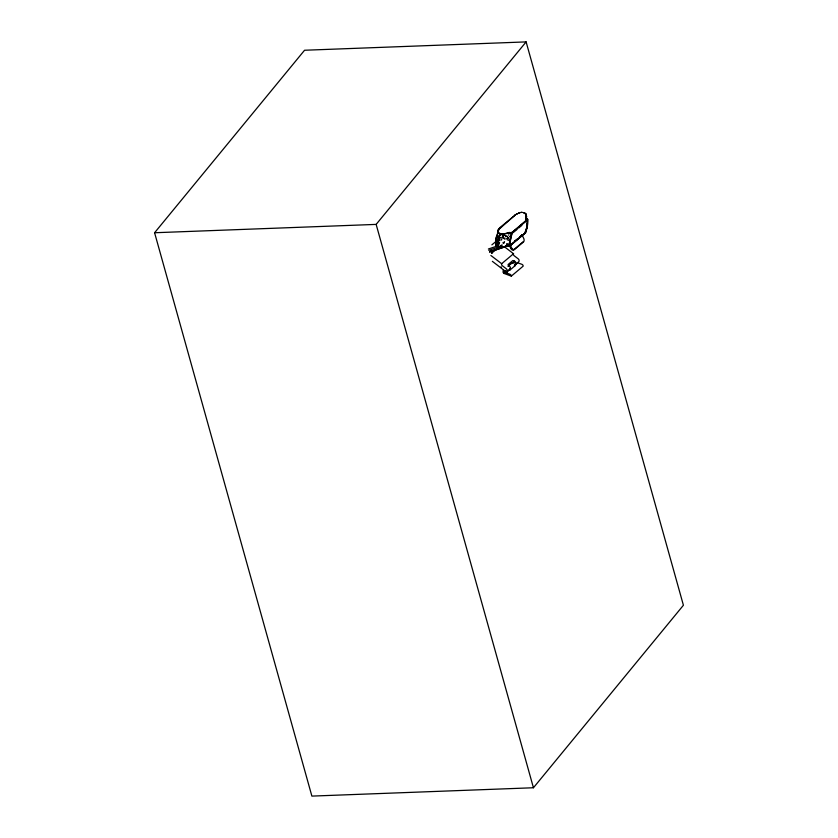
<?xml version="1.0" encoding="UTF-8"?>
<svg xmlns="http://www.w3.org/2000/svg" width="838" height="838" viewBox="0 0 838 838"><rect width="100%" height="100%" fill="white"/><g stroke="black" fill="none" stroke-linecap="round" stroke-linejoin="round"><path stroke-width="1.26" d="M495.813 241.627L491.875 244.853M526.254 218.446L526.138 219.137L526.128 217.922A18.593 9.511 9.1 0 0 526.222 214.706L525.133 213.313M526.191 217.157L525.992 218.309L525.939 215.261L526.075 216.351M497.877 245.544L498.296 240.967M496.285 243.429L496.515 242.831A23.108 11.826 9.1 0 0 496.232 243.449L496.536 243.25M497.604 245.461L499.239 235.604M526.17 218.77L525.908 219.168M496.431 242.831A23.066 11.805 9.1 0 0 496.127 243.46L496.463 241.313A18.729 6.515 -68.2 0 1 496.525 239.165L496.599 238.453L496.044 243.491M496.274 240.422L496.358 241.47L496.463 239.259L496.243 240.307M526.201 217.89L526.128 217.723A3.247 1.666 9.1 0 0 526.945 219.064A3.216 1.645 9.1 0 1 526.055 217.744L526.138 217.922A3.216 1.645 9.1 0 0 526.62 219.043L526.62 218.173L526.599 218.99M526.013 218.435L526.002 219.095L525.992 218.309M496.148 243.481L496.505 241.732M527.364 223.704L527.364 219.944L526.798 228.282M526.4 217.974L526.358 218.76L526.411 217.849M498.097 237.018L498.264 236.536M526.568 217.032L526.421 216.194L526.568 217.136M495.687 242.538C495.656 243.774 495.897 241.197 496.19 242.842M495.876 243.156L496.148 242.831M495.855 240.569L496.546 236.368M495.855 240.454L496.159 238.348M491.539 253.212L491.937 252.489A2.577 2.032 49.9 0 0 491.194 250.719M497.416 233.352L498.076 231.581M497.772 233.32L497.646 233.687M504.696 246.98L513.526 253.725A1.613 1.267 49.9 0 0 514.176 255.747L518.135 258.774A2.064 1.624 49.9 0 1 518.921 261.446L514.941 265.52L515.779 264.085A2.064 1.624 49.9 0 0 514.993 261.414L512.887 260.482L508.069 264.567L509.42 266.107A2.064 1.624 49.9 0 1 510.206 268.778L506.749 272.34L507.063 271.418A2.064 1.624 49.9 0 0 506.278 268.747L502.318 265.719A1.613 1.267 49.9 0 1 501.669 263.708L490.869 255.464M515.161 264.724L517.517 262.734L521.927 264.337A1.613 1.267 49.9 0 1 523.163 266.149L511.316 276.131L503.774 273.335L503.931 272.036L505.89 270.381M510.07 240.129L509.996 245.984L509.734 244.507M509.923 242.486L512.133 232.671L511.536 235.049A17.64 6.138 -68.2 0 0 510.059 244.298L510.195 245.806L509.483 246.351L525.636 232.65L526.264 230.754A18.729 6.515 -68.2 0 0 527.835 220.928L527.594 219.598L527.427 221.682M505.639 272.706L508.802 270.066L509.588 270.36L509.829 268.338M509.588 270.36L515.15 265.667L515.401 263.645M527.092 225.956L527.427 223.442M496.002 244.12L496.19 244.748L496.002 244.12A23.108 11.826 9.1 0 0 495.834 244.748L496.002 245.649M499.857 227.884L497.971 231.592A23.118 11.826 9.1 0 1 498.61 229.643L498.505 229.654A23.087 11.816 9.1 0 0 497.803 231.581L497.636 232.147L497.887 231.309A23.066 11.805 9.1 0 1 498.966 228.764L499.93 227.611M495.834 244.57L495.782 245.188A3.792 1.938 9.1 0 0 498.495 247.105L501.019 247.346A18.593 9.511 9.1 0 0 506.173 246.163A3.216 1.645 9.1 0 1 508.991 246.194L525.426 232.87M497.929 232.671L498.013 231.026L497.678 232.021M497.898 243.376L500.045 233.76L499.438 235.729M497.007 236.693L497.248 235.426L496.903 236.745M507.43 240.056L507.273 239.888M495.887 242.192L496.232 241.344M498.484 238.285L497.625 246.707L501.019 247.168M496.306 237.552L496.505 236.662M497.007 235.572L497.363 234.284A18.729 6.515 -68.2 0 0 496.808 236.766M526.62 228.386L527.154 225.747M496.756 236.861L497.259 235.468M509.598 236.347L509.672 236.536M510.688 237.688L511.379 235.09M525.95 230.932L526.662 228.229M499.176 235.635L499.773 233.666A3.802 1.948 9.1 0 1 497.856 232.021M526.285 217.22L526.149 217.786L526.212 217.231A18.583 9.511 9.1 0 0 526.201 214.518L525.96 214.046M503.512 236.4L503.523 235.96M525.677 230.911L524.944 233.153L510.059 245.67M525.981 230.838L524.944 233.153L525.51 232.597A3.258 1.666 9.1 0 1 524.902 232.252M526.107 230.879L525.332 232.555M504.905 239.417L504.937 239.291M525.552 232.922L525.237 233.509M505.146 238.243L504.905 238.002M506.655 238.945L506.592 238.568M527.594 219.598L511.63 232.901L510.971 235.122A18.729 6.515 -68.2 0 0 509.399 244.947L509.253 246.089A3.216 1.645 9.1 0 0 506.162 245.953M504.445 242.632L504.109 242.622M496.274 238.327L496.337 237.709M497.887 231.487L497.961 231.278A23.108 11.826 9.1 0 1 499.071 228.764L500.118 227.527M501.805 238.935L502.151 238.652M501.553 240.097L501.574 239.825M504.549 241.679L504.193 241.753M497.332 242.653L497.018 242.549M508.614 233.53L508.729 233.435M497.73 237.898L497.772 238.128M499.521 242.339L499.616 242.13M508.771 234.965L508.341 235.101M507.304 244.989L506.791 244.989M510.195 233.634L510.311 233.551M502.014 245.094L502.381 245.125M508.362 244.235L508.54 243.973M498.736 245.125L499.06 245.115M507.692 238.872L507.922 238.401M513.998 260.66C513.327 264.337 510.195 262.545 508.383 265.74M526.044 216.246L526.149 217.021M498.673 229.549L514.836 215.345M154.59 232.744L304.561 50.249L526.117 41.9L683.41 605.256L533.439 787.751L311.883 796.1L154.59 232.744L376.147 224.395L526.117 41.9M504.078 238.589L504.047 238.191M500.024 227.496L515.684 214.696M527.594 219.095L511.327 233.09A3.216 1.645 9.1 0 0 508.237 232.943A18.562 9.501 9.1 0 1 503.062 234.137L499.982 233.792M527.49 219.996L511.945 232.922M513.086 232.671L517.004 229.444M518.932 227.821L521.833 225.38M491.896 253.024L496.798 248.896M520.356 236.337L522.336 234.661M514.459 241.354L517.538 238.893M514.553 241.47L517.528 238.966M501.669 263.708L513.526 253.725M507.933 266.316L511.788 263.069M512.112 232.692L511.421 233.121M496.106 243.25L496.431 242.653M515.653 214.507L514.783 215.083M497.458 240.066L497.384 240.506M516.344 214.109L516.449 214.057A23.066 11.805 9.1 0 1 517.297 213.627A23.108 11.826 9.1 0 0 516.48 214.109M516.47 214.235L517.224 213.941M499.71 233.697L503.125 234.127M497.898 246.791L497.94 245.513M497.625 246.707L497.699 246.676A3.802 1.948 9.1 0 1 495.782 245.031L496.002 245.482M500.852 233.75L503.177 233.896A18.551 9.49 9.1 0 0 507.545 232.933L508.31 232.671A3.216 1.645 9.1 0 1 511.138 232.734L511.84 232.304M507.545 232.985L508.32 232.713A3.247 1.666 9.1 0 1 511.17 232.786L511.547 232.901M488.386 248.991L497.877 245.806M488.774 250.342L499.877 246.623M489.727 251.599L507.042 245.785M489.832 251.809L507.147 245.995M489.549 252.039L508.111 245.817M521.686 212.391L520.859 212.433A3.865 1.98 9.1 0 1 522.566 212.412M503.209 233.854L500.653 233.655A3.792 1.938 9.1 0 1 497.94 231.749L498.16 232.199M501.051 247.126L498.495 246.938M501.061 247.304L498.704 247.2M506.875 245.042L507.325 244.989M514.343 265.374L515.15 265.667M527.699 219.472L527.165 219.252M509.483 246.351L509.378 246.173A3.258 1.666 9.1 0 0 506.162 245.995M524.944 213.418L525.52 213.826L524.242 213.082A3.802 1.948 9.1 0 0 523.436 212.821M492.356 261.341L506.749 272.34M503.774 273.335L503.01 272.141L503.397 270.035L503.931 272.036L510.07 274.319A1.613 1.267 49.9 0 1 511.306 276.131M525.939 214.277L524.955 213.187A3.865 1.98 9.1 0 0 523.425 212.58M511.211 248.132L511.358 248.394A2.179 1.288 71.4 0 0 511.662 248.813M521.896 234.713L523.614 238.17A2.943 1.739 71.4 0 1 523.509 241.931L514.438 249.567A2.943 1.739 71.4 0 1 511.756 248.153L510.038 244.686M509.85 246.414L510.866 248.457A2.943 1.739 71.4 0 0 513.537 249.871L522.608 242.234A2.943 1.739 71.4 0 0 522.933 241.847M525.908 214.088L526.17 214.738M376.147 224.395L533.439 787.751M513.066 249.295A2.179 1.288 71.4 0 1 512.385 249.326M491.34 250.772A2.577 2.032 49.9 0 1 491.916 253.139M509.022 246.246A3.247 1.666 9.1 0 0 506.173 246.173A18.562 9.501 9.1 0 1 500.988 247.315M495.74 244.769A23.066 11.805 9.1 0 1 495.897 244.109M497.531 233.299A18.729 6.515 -68.2 0 1 498.034 231.498M509.986 242.13A17.64 6.138 -68.2 0 1 510.258 239.878M510.73 237.447A17.64 6.138 -68.2 0 1 511.159 235.761M508.247 232.985A3.258 1.666 9.1 0 1 511.369 233.142M527.092 223.683A17.64 6.138 -68.2 0 1 526.819 225.935M526.348 228.365A17.64 6.138 -68.2 0 1 525.918 230.052M520.22 212.611A23.108 11.826 9.1 0 0 518.219 213.302A23.066 11.805 9.1 0 1 520.157 212.569M513.254 263.331A1.257 0.985 49.9 0 1 513.872 262.116A1.257 0.985 49.9 0 1 515.276 262.964A1.257 0.985 49.9 0 1 514.899 264.337M501.522 267.186A2.357 1.404 30.1 0 1 501.009 266.851M497.51 239.081L497.51 239.081M496.924 235.656L496.693 236.4L496.924 235.656M495.667 243.292L495.667 243.292M498.442 235.635L498.442 235.635M498.715 235.509L498.715 235.509M498.872 234.357L498.872 234.357M499.134 234.231L499.134 234.231M497.217 233.917L497.217 233.917M506.948 234.252L506.948 234.252M502.643 234.881L502.999 235.415L502.643 234.881M503.764 234.734L504.172 235.237L503.764 234.734M496.955 244.382L496.892 244.937L496.955 244.382M506.33 236.62L506.341 236.609M506.833 236.326L507.524 236.683L506.833 236.326M505.408 235.635L505.963 236.023L505.408 235.635M503.083 237.311L503.46 237.814L503.083 237.311M502.727 236.285L502.433 236.756L502.727 236.285M502.035 235.049L502.035 235.049M502.025 235.258L502.025 235.258M501.417 237.615L501.323 237.657M506.906 243.889L507.493 244.329L506.906 243.889M503.135 242.863L503.638 243.23L503.135 242.863M500.81 234.965L500.213 235.195L500.81 234.965M499.972 237.343L500.129 237.929L499.972 237.343M499.993 239.972L499.406 240.202L499.993 239.972M499.039 243.135L499.207 243.69L499.039 243.135M507.807 237.374L508.394 237.845L507.807 237.374M510.091 233.844L510.101 233.833M508.876 240.024L509.274 240.391L508.876 240.024M501.292 245.304L500.956 245.744L501.292 245.304M498.6 246.026L498.6 246.026M522.503 234.724L519.529 237.227L522.483 234.797"/></g></svg>
